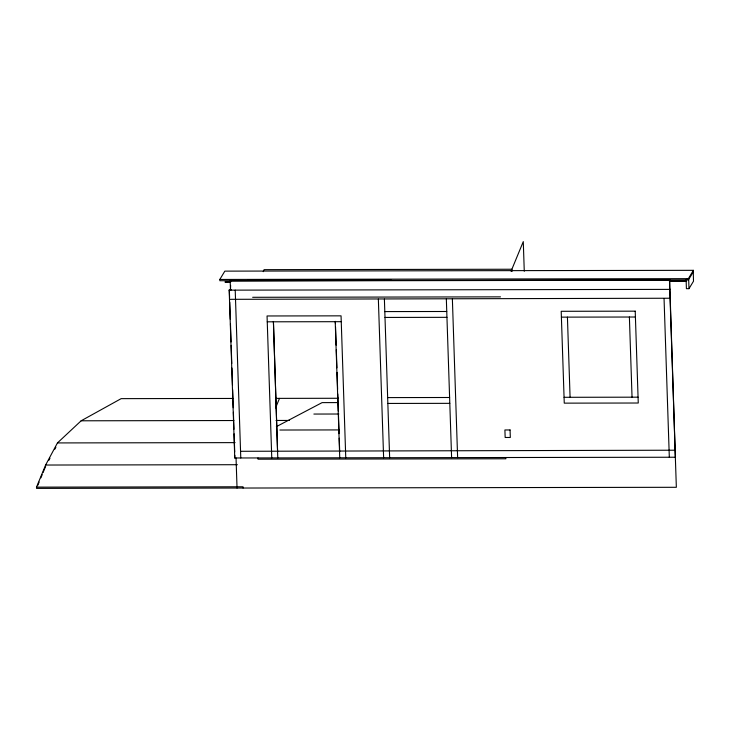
<?xml version="1.0" encoding="UTF-8"?>
<svg xmlns="http://www.w3.org/2000/svg" width="730" height="730" viewBox="0 0 730 730"><rect width="100%" height="100%" fill="white"/><g stroke="black" fill="none" stroke-linecap="round" stroke-linejoin="round"><path stroke-width="1.09" d="M230.625 285.375L230.479 290.148L230.178 280.959L669.474 280.21L676.345 487.293L36.546 488.388L36.5 487.138L45.616 465.037L57.451 442.927L81.13 420.799L121.162 398.644L232.797 398.452M37.841 485.231L39.146 482.074M40.88 477.867L42.185 474.71M43.052 472.602L45.661 466.287M669.921 289.053L675.341 457.236L234.759 457.984L229.183 290.148L231.337 289.801M263.229 271.66L264.059 269.662L511.885 269.242L511.967 271.514M234.759 457.984L234.823 455.374M275.593 407.851L279.499 398.37M277.564 451.231L273.412 321.455L277.783 457.911M511.064 271.241L523.282 241.612L524.268 271.231M670.222 298.232L229.494 299.327M675.268 450.209L240.553 451.295M48.892 460.256L49.968 458.248M54.805 449.205L55.882 447.198M219.812 279.453L224.84 271.131L693.4 270.328L693.427 271.606L688.399 279.937L219.839 280.731L219.812 279.453L688.372 278.659L693.4 270.328M688.992 288.669L688.682 279.453L686.109 279.462L686.41 288.678L688.992 288.669L693.5 281.205L693.281 271.843M276.351 426.658L322.094 402.622L337.981 402.595M247.534 280.238L390.924 279.991M230.789 281.762L224.94 282.008L230.643 281.999M669.565 281.013L686.656 280.977M669.419 281.251L686.51 281.223M229.183 290.148L669.775 289.39L669.757 279.517M252.662 297.293L500.488 296.864M384.801 311.591L446.76 311.491M384.993 317.44L446.952 317.331M561.407 317.139L635.41 317.012M267.244 321.811L341.248 321.684M387.657 397.604L449.616 397.494M564.062 397.302L638.066 397.175M276.077 398.379L338.547 398.27M387.849 403.444L449.808 403.343M313.873 414.056L338.848 414.019M81.13 420.799L233.901 420.535M276.022 420.471L289.545 420.443M279.864 430.025L338.939 429.924M57.451 442.927L235.078 442.626M45.616 465.037L237.396 464.709M36.5 487.138L243.026 486.782L243.072 488.032M664.054 298.588L669.319 457.245M629.388 317.021L632.043 397.184M567.429 317.13L570.084 397.293M505.817 457.527L505.863 458.778L258.028 459.197L257.991 457.947M452.372 298.953L457.628 457.61M446.34 298.962L451.605 457.619M384.391 299.063L389.647 457.719M378.359 299.081L383.624 457.737M345.764 457.801L341.056 315.844L267.052 315.971L271.761 457.929M335.371 321.355L335.444 323.618M335.554 327.022L336.156 345.171M336.311 349.707L336.913 367.856M337.059 372.391L337.625 389.409M337.771 393.945L338.337 410.963M338.492 415.498L339.094 433.647M339.24 438.183L339.696 451.788M335.225 321.702L339.742 457.81M235.215 290.138L240.781 457.975M236.046 457.984L237.04 488.051M229.329 289.801L229.594 297.74M229.74 302.275L230.306 319.284M230.461 323.819L231.063 341.969M231.173 345.372L231.775 363.513M231.93 368.048L232.487 385.066M232.642 389.601L233.244 407.741M233.39 412.277L233.956 429.295M234.111 433.83L234.713 451.97M688.372 278.659L688.399 279.937M635.219 311.162L561.206 311.29L564.254 403.142L638.257 403.015L635.219 311.162M510.069 429.961L504.905 429.97L505.16 437.48L510.316 437.48L510.069 429.961"/></g></svg>
